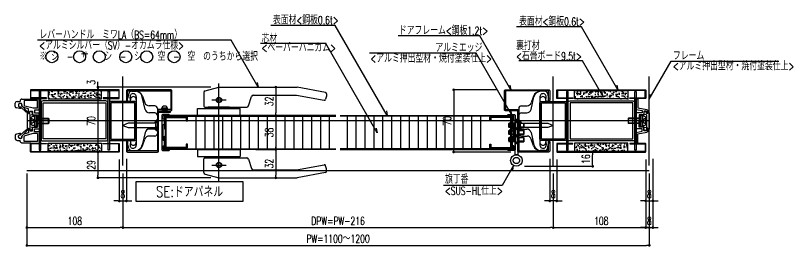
# Model space of a CAD drawing. Extents: x 21 to 47673, y 9 to 26406.
# Drawn here: x 4052 to 4910, y 18615 to 18876 of the extents above; entities that cross this region are included whole.
import ezdxf
from ezdxf.enums import TextEntityAlignment as Align

# ---------------------------------------------------------------- set-up
doc = ezdxf.new("R2010")
doc.units = 0
doc.header["$LTSCALE"] = 10
doc.header["$PDMODE"] = 35
doc.header["$PDSIZE"] = 5
doc.linetypes.add('HIDDEN', pattern=[9.525, 6.35, -3.175])
for name, color, linetype in [('_基準', 1, 'Continuous'), ('_文字', 3, 'Continuous'), ('_製品', 4, 'Continuous'), ('_製品寸法', 9, 'Continuous')]:
    doc.layers.add(name, color=color, linetype=linetype)
doc.styles.add('OKAMURA', font='simplex8.shx', dxfattribs={"width": 0.7, "bigfont": 'BIGFONT.shx'})
doc.dimstyles.new('OKAMURA-003', dxfattribs={"dimscale": 3, "dimtxt": 3, "dimasz": 1, "dimexe": 0, "dimexo": 3, "dimgap": 1, "dimtad": 1, "dimdec": 3, "dimdsep": 46, "dimtxsty": 'OKAMURA', "dimblk1": 'DOT', "dimblk2": 'DOT', "dimsah": 1, "dimcen": 0, "dimclrd": 9, "dimclre": 9, "dimclrt": 3, "dimadec": 0, "dimazin": 0, "dimtfac": 1, "dimtdec": 3, "dimtix": 1, "dimtmove": 2, "dimatfit": 3, "dimldrblk": 'NONE', "dimfxl": 0, "dimtolj": 1, "dimarcsym": 0})

# ---------------------------------------------------------------- blocks, each defined once
blk = doc.blocks.new('P15BASE_TAYNAM_TV')
at = {"layer": '_基準'}
for p, q in [((64, -55), (64, 55)), ((56, 36.6), (72, 36.6)), ((56, -36.6), (72, -36.6))]:
    blk.add_line(p, q, dxfattribs=at)
at = {"layer": '_製品'}
for p, q in [((47, 44.96), (47, 29.6)), ((48.49, 46.89), (64, 51)), ((64, 51), (152, 51)), ((183.77, 45.13), (152, 51)), ((185, 43.66), (185, 41)), ((97.43, 30.01), (100.57, 40.59)), ((102.48, 42), (151.18, 42)), ((151.18, 42), (182.3, 36.25)), ((185, 41), (184.02, 37.34)), ((40, 19), (40, 27)), ((40, 27), (88, 27)), ((48, 28.6), (95.52, 28.6)), ((52, 27.5), (52, 28.5)), ((76, 28.5), (52, 28.5)), ((76, 27.5), (52, 27.5)), ((52.5, 27.3), (52.5, 27.5)), ((52.5, 27), (52.5, 27.3)), ((75.5, 27.3), (52.5, 27.3)), ((55, 28.6), (55, 28.5)), ((73, 28.6), (73, 28.5)), ((75.5, 27.3), (75.5, 27.5)), ((75.5, 27), (75.5, 27.3)), ((76, 27.5), (76, 28.5)), ((88, 19), (88, 27)), ((40, 19), (88, 19)), ((40, -19), (40, -27)), ((40, -19), (88, -19)), ((88, -19), (88, -27)), ((40, -27), (88, -27)), ((47, -44.96), (47, -29.6)), ((48, -28.6), (95.52, -28.6)), ((52, -27.5), (52, -28.5)), ((76, -27.5), (52, -27.5)), ((76, -28.5), (52, -28.5)), ((52.5, -27), (52.5, -27.3)), ((75.5, -27.3), (52.5, -27.3)), ((52.5, -27.3), (52.5, -27.5)), ((55, -28.6), (55, -28.5)), ((73, -28.6), (73, -28.5)), ((75.5, -27), (75.5, -27.3)), ((75.5, -27.3), (75.5, -27.5)), ((76, -27.5), (76, -28.5)), ((97.43, -30.01), (100.57, -40.59)), ((102.48, -42), (151.18, -42)), ((151.18, -42), (182.3, -36.25)), ((185, -41), (184.02, -37.34)), ((185, -43.66), (185, -41)), ((48.49, -46.89), (64, -51)), ((64, -51), (152, -51)), ((183.77, -45.13), (152, -51))]:
    blk.add_line(p, q, dxfattribs=at)
for centre, radius in [((64, 36.6), 3), ((64, 36.6), 2.55), ((64, -36.6), 3), ((64, -36.6), 2.55)]:
    blk.add_circle(centre, radius, dxfattribs=at)
for centre, radius, start, end in [((49, 44.96), 2, 104.82648, 180), ((183.5, 43.66), 1.5, 0, 79.53519), ((102.48, 40), 2, 90, 162.89727), ((182.57, 37.73), 1.5, 259.53519, 345), ((48, 29.6), 1, 180, 270), ((95.52, 30.6), 2, 270, 342.89727), ((48, -29.6), 1, 90, 180), ((95.52, -30.6), 2, 17.10273, 90), ((102.48, -40), 2, 197.10273, 270), ((182.57, -37.73), 1.5, 15, 100.46481), ((49, -44.96), 2, 180, 255.17352), ((183.5, -43.66), 1.5, 280.46481, 0)]:
    blk.add_arc(centre, radius, start, end, dxfattribs=at)
blk = doc.blocks.new('_DOT')
at = {"color": 0, "linetype": 'ByBlock'}
blk.add_line((-0.5, 0), (-1, 0), dxfattribs=at)
at = {"color": 0, "linetype": 'ByBlock', "const_width": 0.5}
blk.add_lwpolyline([(-0.25, 0, 1), (0.25, 0, 1)], format="xyb", close=True, dxfattribs=at)
blk = doc.blocks.new('*D682')
at = {"layer": '_製品寸法', "color": 9, "lineweight": -2, "transparency": 16777216}
for p, q in [((-700, -59), (-700, -140)), ((0, -59), (0, -140)), ((-697, -140), (-3, -140))]:
    blk.add_line(p, q, dxfattribs=at)
at = {"layer": 'Defpoints', "color": 0, "transparency": 16777216}
for p in [(-700, -50), (0, -50), (0, -140)]:
    blk.add_point(p, dxfattribs=at)
at = {"layer": '_製品寸法', "color": 9, "lineweight": -2, "transparency": 16777216, "xscale": 3, "yscale": 3, "zscale": 3, "rotation": 180}
blk.add_blockref('_DOT', (-700, -140), dxfattribs=at)
at = {"layer": '_製品寸法', "color": 9, "lineweight": -2, "transparency": 16777216, "xscale": 3, "yscale": 3, "zscale": 3}
blk.add_blockref('_DOT', (0, -140), dxfattribs=at)
at = {"layer": '_製品寸法', "color": 3, "transparency": 16777216, "insert": (-350, -132.5), "char_height": 9, "attachment_point": 5, "style": 'OKAMURA'}
blk.add_mtext('\\A1;PW=1100～1200', dxfattribs=at)
blk = doc.blocks.new('_None')
blk = doc.blocks.new('*D683')
at = {"layer": '_製品寸法', "color": 9, "lineweight": -2, "transparency": 16777216}
for p, q in [((-700, -59), (-700, -120)), ((-592, -59), (-592, -120)), ((-697, -120), (-595, -120))]:
    blk.add_line(p, q, dxfattribs=at)
at = {"layer": 'Defpoints', "color": 0, "transparency": 16777216}
for p in [(-700, -50), (-592, -50), (-592, -120)]:
    blk.add_point(p, dxfattribs=at)
at = {"layer": '_製品寸法', "color": 9, "lineweight": -2, "transparency": 16777216, "xscale": 3, "yscale": 3, "zscale": 3, "rotation": 180}
blk.add_blockref('_DOT', (-700, -120), dxfattribs=at)
at = {"layer": '_製品寸法', "color": 9, "lineweight": -2, "transparency": 16777216, "xscale": 3, "yscale": 3, "zscale": 3}
blk.add_blockref('_DOT', (-592, -120), dxfattribs=at)
at = {"layer": '_製品寸法', "color": 3, "transparency": 16777216, "insert": (-646, -112.5), "char_height": 9, "attachment_point": 5, "style": 'OKAMURA'}
blk.add_mtext('\\A1;108', dxfattribs=at)
blk = doc.blocks.new('*D684')
at = {"layer": '_製品寸法', "color": 9, "lineweight": -2, "transparency": 16777216}
for p, q in [((-592, -59), (-592, -120)), ((-108, -59), (-108, -120)), ((-589, -120), (-111, -120))]:
    blk.add_line(p, q, dxfattribs=at)
at = {"layer": 'Defpoints', "color": 0, "transparency": 16777216}
for p in [(-592, -50), (-108, -50), (-108, -120)]:
    blk.add_point(p, dxfattribs=at)
at = {"layer": '_製品寸法', "color": 9, "lineweight": -2, "transparency": 16777216, "xscale": 3, "yscale": 3, "zscale": 3, "rotation": 180}
blk.add_blockref('_DOT', (-592, -120), dxfattribs=at)
at = {"layer": '_製品寸法', "color": 9, "lineweight": -2, "transparency": 16777216, "xscale": 3, "yscale": 3, "zscale": 3}
blk.add_blockref('_DOT', (-108, -120), dxfattribs=at)
at = {"layer": '_製品寸法', "color": 3, "transparency": 16777216, "insert": (-350, -112.5), "char_height": 9, "attachment_point": 5, "style": 'OKAMURA'}
blk.add_mtext('\\A1;DPW=PW-216', dxfattribs=at)
blk = doc.blocks.new('*D685')
at = {"layer": '_製品寸法', "color": 9, "lineweight": -2, "transparency": 16777216}
for p, q in [((-108, -59), (-108, -120)), ((0, -59), (0, -120)), ((-105, -120), (-3, -120))]:
    blk.add_line(p, q, dxfattribs=at)
at = {"layer": 'Defpoints', "color": 0, "transparency": 16777216}
for p in [(-108, -50), (0, -50), (0, -120)]:
    blk.add_point(p, dxfattribs=at)
at = {"layer": '_製品寸法', "color": 9, "lineweight": -2, "transparency": 16777216, "xscale": 3, "yscale": 3, "zscale": 3, "rotation": 180}
blk.add_blockref('_DOT', (-108, -120), dxfattribs=at)
at = {"layer": '_製品寸法', "color": 9, "lineweight": -2, "transparency": 16777216, "xscale": 3, "yscale": 3, "zscale": 3}
blk.add_blockref('_DOT', (0, -120), dxfattribs=at)
at = {"layer": '_製品寸法', "color": 3, "transparency": 16777216, "insert": (-54, -112.5), "char_height": 9, "attachment_point": 5, "style": 'OKAMURA'}
blk.add_mtext('\\A1;108', dxfattribs=at)
blk = doc.blocks.new('*D686')
at = {"layer": '_製品寸法', "color": 9, "lineweight": -2, "transparency": 16777216}
for p, q in [((-588, -42.8), (-588, -90)), ((-596, -43.4), (-596, -90)), ((-599, -90), (-602, -90)), ((-596, -90), (-588, -90)), ((-585, -90), (-582, -90))]:
    blk.add_line(p, q, dxfattribs=at)
at = {"layer": 'Defpoints', "color": 0, "transparency": 16777216}
for p in [(-588, -33.8), (-596, -34.4), (-588, -90)]:
    blk.add_point(p, dxfattribs=at)
at = {"layer": '_製品寸法', "color": 9, "lineweight": -2, "transparency": 16777216, "xscale": 3, "yscale": 3, "zscale": 3}
blk.add_blockref('_DOT', (-596, -90), dxfattribs=at)
at = {"layer": '_製品寸法', "color": 9, "lineweight": -2, "transparency": 16777216, "xscale": 3, "yscale": 3, "zscale": 3, "rotation": 180}
blk.add_blockref('_DOT', (-588, -90), dxfattribs=at)
at = {"layer": '_製品寸法', "color": 3, "transparency": 16777216, "insert": (-592, -82.5), "char_height": 9, "attachment_point": 5, "style": 'OKAMURA'}
blk.add_mtext('\\A1;8', dxfattribs=at)
blk = doc.blocks.new('*D687')
at = {"layer": '_製品寸法', "color": 9, "lineweight": -2, "transparency": 16777216}
for p, q in [((-112, -42.8), (-112, -90)), ((-104, -43.4), (-104, -90)), ((-115, -90), (-118, -90)), ((-104, -90), (-112, -90)), ((-101, -90), (-98, -90))]:
    blk.add_line(p, q, dxfattribs=at)
at = {"layer": 'Defpoints', "color": 0, "transparency": 16777216}
for p in [(-112, -33.8), (-104, -34.4), (-112, -90)]:
    blk.add_point(p, dxfattribs=at)
at = {"layer": '_製品寸法', "color": 9, "lineweight": -2, "transparency": 16777216, "xscale": 3, "yscale": 3, "zscale": 3}
blk.add_blockref('_DOT', (-112, -90), dxfattribs=at)
at = {"layer": '_製品寸法', "color": 9, "lineweight": -2, "transparency": 16777216, "xscale": 3, "yscale": 3, "zscale": 3, "rotation": 180}
blk.add_blockref('_DOT', (-104, -90), dxfattribs=at)
at = {"layer": '_製品寸法', "color": 3, "transparency": 16777216, "insert": (-108, -82.5), "char_height": 9, "attachment_point": 5, "style": 'OKAMURA'}
blk.add_mtext('\\A1;8', dxfattribs=at)
blk = doc.blocks.new('*D688')
at = {"layer": '_製品寸法', "color": 9, "lineweight": -2, "transparency": 16777216}
for p, q in [((-94.4, -35), (-63.73, -35)), ((-63.73, -48), (-63.73, -38)), ((-140.5, -51), (-63.73, -51))]:
    blk.add_line(p, q, dxfattribs=at)
at = {"layer": 'Defpoints', "color": 0, "transparency": 16777216}
for p in [(-103.4, -35), (-63.73, -35), (-149.5, -51)]:
    blk.add_point(p, dxfattribs=at)
at = {"layer": '_製品寸法', "color": 9, "lineweight": -2, "transparency": 16777216, "xscale": 3, "yscale": 3, "zscale": 3}
for p, rotation in [((-63.73, -35), 90), ((-63.73, -51), 270)]:
    blk.add_blockref('_DOT', p, dxfattribs=dict(at, rotation=rotation))
at = {"layer": '_製品寸法', "color": 3, "transparency": 16777216, "insert": (-71.23, -43), "char_height": 9, "attachment_point": 5, "rotation": 90, "style": 'OKAMURA'}
blk.add_mtext('\\A1;16', dxfattribs=at)
blk = doc.blocks.new('*D689')
at = {"layer": '_製品寸法', "color": 9, "lineweight": -2, "transparency": 16777216}
for p, q in [((-170.8, 35), (-220, 35)), ((-220, 32), (-220, -32)), ((-155.8, -35), (-220, -35))]:
    blk.add_line(p, q, dxfattribs=at)
at = {"layer": 'Defpoints', "color": 0, "transparency": 16777216}
for p in [(-161.8, 35), (-220, -35), (-146.8, -35)]:
    blk.add_point(p, dxfattribs=at)
at = {"layer": '_製品寸法', "color": 9, "lineweight": -2, "transparency": 16777216, "xscale": 3, "yscale": 3, "zscale": 3}
for p, rotation in [((-220, 35), 90), ((-220, -35), 270)]:
    blk.add_blockref('_DOT', p, dxfattribs=dict(at, rotation=rotation))
at = {"layer": '_製品寸法', "color": 3, "transparency": 16777216, "insert": (-227.5, 0), "char_height": 9, "attachment_point": 5, "rotation": 90, "style": 'OKAMURA'}
blk.add_mtext('\\A1;70', dxfattribs=at)
blk = doc.blocks.new('*D690')
at = {"layer": '_製品寸法', "color": 9, "lineweight": -2, "transparency": 16777216}
for p, q in [((-475, 38), (-420, 38)), ((-420, 35), (-420, 9)), ((-442.5, 6), (-420, 6))]:
    blk.add_line(p, q, dxfattribs=at)
at = {"layer": 'Defpoints', "color": 0, "transparency": 16777216}
for p in [(-484, 38), (-451.5, 6), (-420, 6)]:
    blk.add_point(p, dxfattribs=at)
at = {"layer": '_製品寸法', "color": 9, "lineweight": -2, "transparency": 16777216, "xscale": 3, "yscale": 3, "zscale": 3}
for p, rotation in [((-420, 38), 90), ((-420, 6), 270)]:
    blk.add_blockref('_DOT', p, dxfattribs=dict(at, rotation=rotation))
at = {"layer": '_製品寸法', "color": 3, "transparency": 16777216, "insert": (-427.5, 22), "char_height": 9, "attachment_point": 5, "rotation": 90, "style": 'OKAMURA'}
blk.add_mtext('\\A1;32', dxfattribs=at)
blk = doc.blocks.new('*D691')
at = {"layer": '_製品寸法', "color": 9, "lineweight": -2, "transparency": 16777216}
for p, q in [((-442.5, 6), (-420, 6)), ((-420, 3), (-420, -29)), ((-442.5, -32), (-420, -32))]:
    blk.add_line(p, q, dxfattribs=at)
at = {"layer": 'Defpoints', "color": 0, "transparency": 16777216}
for p in [(-451.5, 6), (-451.5, -32), (-420, -32)]:
    blk.add_point(p, dxfattribs=at)
at = {"layer": '_製品寸法', "color": 9, "lineweight": -2, "transparency": 16777216, "xscale": 3, "yscale": 3, "zscale": 3}
for p, rotation in [((-420, 6), 90), ((-420, -32), 270)]:
    blk.add_blockref('_DOT', p, dxfattribs=dict(at, rotation=rotation))
at = {"layer": '_製品寸法', "color": 3, "transparency": 16777216, "insert": (-427.5, -13), "char_height": 9, "attachment_point": 5, "rotation": 90, "style": 'OKAMURA'}
blk.add_mtext('\\A1;38', dxfattribs=at)
blk = doc.blocks.new('*D692')
at = {"layer": '_製品寸法', "color": 9, "lineweight": -2, "transparency": 16777216}
for p, q in [((-442.5, -32), (-420, -32)), ((-420, -35), (-420, -61)), ((-475, -64), (-420, -64))]:
    blk.add_line(p, q, dxfattribs=at)
at = {"layer": 'Defpoints', "color": 0, "transparency": 16777216}
for p in [(-451.5, -32), (-484, -64), (-420, -64)]:
    blk.add_point(p, dxfattribs=at)
at = {"layer": '_製品寸法', "color": 9, "lineweight": -2, "transparency": 16777216, "xscale": 3, "yscale": 3, "zscale": 3}
for p, rotation in [((-420, -32), 90), ((-420, -64), 270)]:
    blk.add_blockref('_DOT', p, dxfattribs=dict(at, rotation=rotation))
at = {"layer": '_製品寸法', "color": 3, "transparency": 16777216, "insert": (-427.5, -48), "char_height": 9, "attachment_point": 5, "rotation": 90, "style": 'OKAMURA'}
blk.add_mtext('\\A1;32', dxfattribs=at)
blk = doc.blocks.new('*D693')
at = {"layer": '_製品寸法', "color": 9, "lineweight": -2, "transparency": 16777216}
for p, q in [((-620, 41), (-620, 44)), ((-493, 38), (-620, 38)), ((-620, 38), (-620, 35)), ((-605.6, 35), (-620, 35)), ((-620, 32), (-620, 29))]:
    blk.add_line(p, q, dxfattribs=at)
at = {"layer": 'Defpoints', "color": 0, "transparency": 16777216}
for p in [(-620, 35), (-596.6, 35), (-484, 38)]:
    blk.add_point(p, dxfattribs=at)
at = {"layer": '_製品寸法', "color": 9, "lineweight": -2, "transparency": 16777216, "xscale": 3, "yscale": 3, "zscale": 3}
for p, rotation in [((-620, 38), 270), ((-620, 35), 90)]:
    blk.add_blockref('_DOT', p, dxfattribs=dict(at, rotation=rotation))
at = {"layer": '_製品寸法', "color": 3, "transparency": 16777216, "insert": (-627.5, 43.32), "char_height": 9, "attachment_point": 5, "rotation": 90, "style": 'OKAMURA'}
blk.add_mtext('\\A1;3', dxfattribs=at)
blk = doc.blocks.new('*D694')
at = {"layer": '_製品寸法', "color": 9, "lineweight": -2, "transparency": 16777216}
for p, q in [((-605.6, 35), (-620, 35)), ((-620, 32), (-620, -32)), ((-605.6, -35), (-620, -35))]:
    blk.add_line(p, q, dxfattribs=at)
at = {"layer": 'Defpoints', "color": 0, "transparency": 16777216}
for p in [(-596.6, 35), (-620, -35), (-596.6, -35)]:
    blk.add_point(p, dxfattribs=at)
at = {"layer": '_製品寸法', "color": 9, "lineweight": -2, "transparency": 16777216, "xscale": 3, "yscale": 3, "zscale": 3}
for p, rotation in [((-620, 35), 90), ((-620, -35), 270)]:
    blk.add_blockref('_DOT', p, dxfattribs=dict(at, rotation=rotation))
at = {"layer": '_製品寸法', "color": 3, "transparency": 16777216, "insert": (-627.5, 0), "char_height": 9, "attachment_point": 5, "rotation": 90, "style": 'OKAMURA'}
blk.add_mtext('\\A1;70', dxfattribs=at)
blk = doc.blocks.new('*D695')
at = {"layer": '_製品寸法', "color": 9, "lineweight": -2, "transparency": 16777216}
for p, q in [((-605.6, -35), (-620, -35)), ((-620, -38), (-620, -61)), ((-493, -64), (-620, -64))]:
    blk.add_line(p, q, dxfattribs=at)
at = {"layer": 'Defpoints', "color": 0, "transparency": 16777216}
for p in [(-596.6, -35), (-620, -64), (-484, -64)]:
    blk.add_point(p, dxfattribs=at)
at = {"layer": '_製品寸法', "color": 9, "lineweight": -2, "transparency": 16777216, "xscale": 3, "yscale": 3, "zscale": 3}
for p, rotation in [((-620, -35), 90), ((-620, -64), 270)]:
    blk.add_blockref('_DOT', p, dxfattribs=dict(at, rotation=rotation))
at = {"layer": '_製品寸法', "color": 3, "transparency": 16777216, "insert": (-627.5, -49.5), "char_height": 9, "attachment_point": 5, "rotation": 90, "style": 'OKAMURA'}
blk.add_mtext('\\A1;29', dxfattribs=at)
blk = doc.blocks.new('AUDIT_I_130227104929-0')
for p, q in [((0, 4), (0, -4)), ((0, 4), (0.3, 4)), ((0.3, 4), (0.3, -4)), ((0.3, 4), (2.3, 2)), ((2.72, 2), (2.72, -1.88)), ((8, 1.62), (2.72, 1.62)), ((2.79, 2), (7.78, 2)), ((8, 1.62), (7.78, 2)), ((7.78, 2), (7.78, -1.88)), ((8, -1.5), (8, 1.62)), ((0, -4), (0.3, -4)), ((0.3, -4), (2.3, -1.88)), ((8, -1.5), (2.72, -1.5)), ((2.79, -1.88), (7.78, -1.88)), ((8, -1.5), (7.78, -1.88))]:
    blk.add_line(p, q)
for centre, radius, start, end in [((2.51, 2.21), 0.3, 225, 315), ((2.76, 2.09), 0.101, 249.8874, 290.1126), ((2.51, -2.09), 0.3, 45, 135), ((2.76, -1.97), 0.101, 69.8874, 110.1126)]:
    blk.add_arc(centre, radius, start, end)
blk = doc.blocks.new('A$C32CB7D14')
at = {"layer": '_製品'}
for p, q in [((0, 19.5), (1, 20.5)), ((0, 19.5), (0, 1.5)), ((1.5, 20.5), (1, 20.5)), ((1.5, 18.75), (1.5, 20.5)), ((1.5, 18.75), (3, 18.75)), ((3, 18.75), (3, 21)), ((5.5, 21), (3, 21)), ((3, 17.5), (6, 17.8)), ((3, 17.5), (3, 3.5)), ((6, 17.8), (5.5, 21)), ((0, 1.5), (1, 0.5)), ((1.5, 0.5), (1, 0.5)), ((1.5, 2.25), (1.5, 0.5)), ((1.5, 2.25), (3, 2.25)), ((6, 3.2), (3, 3.5)), ((3, 2.25), (3, 0)), ((5.5, 0), (6, 3.2)), ((5.5, 0), (3, 0))]:
    blk.add_line(p, q, dxfattribs=at)
blk = doc.blocks.new('A$C72ED3FC6')
at = {"layer": '_製品'}
for p, q in [((0.5, 9.25), (0, 8.75)), ((12.8, 8.75), (0, 8.75)), ((0, 8.75), (0, 3.75)), ((12.8, 9.25), (0.5, 9.25)), ((0.5, 3.25), (0.5, 9.25)), ((12.8, 12.5), (14.4, 12.5)), ((12.8, 12.5), (12.8, 0)), ((14.4, 12.5), (14.4, 0)), ((16, 12.5), (14.4, 12.5)), ((16, 12.5), (16, 0)), ((12.8, 3.75), (0, 3.75)), ((0, 3.75), (0.5, 3.25)), ((12.8, 3.25), (0.5, 3.25)), ((14.4, 0), (12.8, 0)), ((14.4, 7.17), (16, 6.25)), ((14.4, 6.25), (16, 5.33)), ((14.4, 0), (16, 0))]:
    blk.add_line(p, q, dxfattribs=at)
at = {"layer": '_製品', "linetype": 'HIDDEN', "ltscale": 0.5}
blk.add_line((20, 3.75), (20, 8.75), dxfattribs=at)
for centre, radius, start, end in [((17.54, 9.05), 2.48, 353.07269, 128.21191), ((19.36, 6.46), 2.37, 74.41132, 185.19995), ((17.54, 3.45), 2.48, 231.78809, 6.92735), ((19.36, 6.04), 2.37, 174.80017, 285.58872)]:
    blk.add_arc(centre, radius, start, end, dxfattribs=at)
blk = doc.blocks.new('A$C47657887')
at = {"layer": '_製品'}
for p, q in [((2.51, 6.02), (8.92, 0.18)), ((9.77, 1.02), (3.93, 7.44))]:
    blk.add_line(p, q, dxfattribs=at)
for centre, radius, start, end in [((1.99, 7.95), 2, 345.13234, 284.86819), ((9.35, 0.6), 0.6, 225, 45)]:
    blk.add_arc(centre, radius, start, end, dxfattribs=at)
blk = doc.blocks.new('P15CEUS枠')
at = {"layer": '_製品'}
for p, q in [((-13.5, 16.26), (-13.5, 20)), ((-11.5, 22), (-8, 22)), ((-10, 18.11), (-10, 17.14)), ((-7.76, 19.77), (-8.76, 19.59)), ((-8, 22.96), (-8, 22)), ((-7.55, 23.8), (-6.75, 24.33)), ((-6.2, 24.5), (3.5, 24.5)), ((-6, 18.29), (-6, 17.14)), ((11.5, 23), (-3.5, 23)), ((-3.5, 23), (-3.5, 17.47)), ((-3.5, 17.47), (-2.68, 16.65)), ((3.91, 24.91), (3.5, 24.5)), ((4.12, 25), (13, 25)), ((11.5, 14.27), (11.5, 23)), ((13.5, 12.77), (13.5, 24.5)), ((-8.61, 14.14), (-12.26, 14.78)), ((-7.75, 14.14), (-8.61, 14.14)), ((-7.75, 15.64), (-8.5, 15.64)), ((-6, 17.14), (-4.29, 15.43)), ((1.5, 13.5), (-2.92, 14.64)), ((6.5, 14.27), (-2.68, 16.65)), ((1.5, 8.8), (1.5, 13.5)), ((3, 8.8), (3, 10.7)), ((3.3, 11), (5.7, 11)), ((6, 10.7), (6, 7)), ((11.5, 14.27), (6.5, 14.27)), ((8, 12.27), (8, 9)), ((13, 12.27), (8, 12.27)), ((8, 9), (13, 9)), ((1.8, 8.5), (2.7, 8.5)), ((6, 7), (11.5, 7)), ((11.5, 7), (11.5, 0.3)), ((11.5, 0.3), (11.8, 0)), ((11.5, -0.3), (11.8, 0)), ((13.5, 0.3), (13.2, 0)), ((13.2, 0), (13.5, -0.3)), ((13.5, 0.3), (13.5, 8.5)), ((1.8, -8.5), (2.7, -8.5)), ((6, -7), (11.5, -7)), ((6, -10.7), (6, -7)), ((11.5, -7), (11.5, -0.3)), ((13.5, -0.3), (13.5, -8.5)), ((-13.5, -16.26), (-13.5, -20)), ((-8.61, -14.14), (-12.26, -14.78)), ((-10, -18.11), (-10, -17.14)), ((-7.75, -14.14), (-8.61, -14.14)), ((-7.75, -15.64), (-8.5, -15.64)), ((-6, -17.14), (-4.29, -15.43)), ((-6, -18.29), (-6, -17.14)), ((-3.5, -17.47), (-2.68, -16.65)), ((1.5, -13.5), (-2.92, -14.64)), ((6.5, -14.27), (-2.68, -16.65)), ((1.5, -8.8), (1.5, -13.5)), ((3, -8.8), (3, -10.7)), ((3.3, -11), (5.7, -11)), ((11.5, -14.27), (6.5, -14.27)), ((8, -9), (13, -9)), ((8, -12.27), (8, -9)), ((13, -12.27), (8, -12.27)), ((11.5, -14.27), (11.5, -23)), ((13.5, -12.77), (13.5, -24.5)), ((13.5, -12.77), (13.5, -24.5)), ((-11.5, -22), (-8, -22)), ((-7.76, -19.77), (-8.76, -19.59)), ((-8, -22.96), (-8, -22)), ((-7.55, -23.8), (-6.75, -24.33)), ((-6.2, -24.5), (3.5, -24.5)), ((-3.5, -23), (-3.5, -17.47)), ((11.5, -23), (-3.5, -23)), ((3.91, -24.91), (3.5, -24.5)), ((4.12, -25), (13, -25))]:
    blk.add_line(p, q, dxfattribs=at)
for centre, radius, start, end in [((-11.5, 20), 2, 90, 180), ((-8.5, 18.11), 1.5, 100.00002, 180), ((-7, 22.96), 1, 123.69007, 180), ((-7.5, 18.29), 1.5, 0.00001, 100.00002), ((-6.2, 23.5), 1, 90, 123.69007), ((4.12, 24.7), 0.3, 90, 135), ((13, 24.5), 0.5, 0, 90), ((-12, 16.26), 1.5, 180, 260), ((-8.5, 17.14), 1.5, 180, 270), ((-7.75, 14.89), 0.75, 270, 90), ((-2.17, 17.55), 3, 225, 255.5), ((1.8, 8.8), 0.3, 180, 270), ((2.7, 8.8), 0.3, 270, 0), ((3.3, 10.7), 0.3, 90, 180), ((5.7, 10.7), 0.3, 0, 90), ((13, 12.77), 0.5, 270, 0), ((13, 8.5), 0.5, 0, 90), ((1.8, -8.8), 0.3, 90, 180), ((2.7, -8.8), 0.3, 0, 90), ((13, -8.5), 0.5, 270, 0), ((-12, -16.26), 1.5, 100, 180), ((-8.5, -17.14), 1.5, 90, 180), ((-7.75, -14.89), 0.75, 270, 90), ((-2.17, -17.55), 3, 104.5, 135), ((3.3, -10.7), 0.3, 180, 270), ((5.7, -10.7), 0.3, 270, 360), ((13, -12.77), 0.5, 0, 90), ((-11.5, -20), 2, 180, 270), ((-8.5, -18.11), 1.5, 180, 259.99998), ((-7, -22.96), 1, 180, 236.30993), ((-7.5, -18.29), 1.5, 259.99998, 359.99999), ((-6.2, -23.5), 1, 236.30993, 270), ((4.12, -24.7), 0.3, 225, 270), ((13, -24.5), 0.5, 270, 0)]:
    blk.add_arc(centre, radius, start, end, dxfattribs=at)
for name, p in [('A$C47657887', (-9.98, 9.71)), ('A$C32CB7D14', (0, -10.5))]:
    blk.add_blockref(name, p, dxfattribs=at)
at = {"layer": '_製品', "xscale": -1}
blk.add_blockref('A$C72ED3FC6', (24.3, -6.25), dxfattribs=at)
at = {"layer": '_製品', "xscale": -1, "rotation": 180}
blk.add_blockref('A$C47657887', (-9.98, -9.71), dxfattribs=at)
blk = doc.blocks.new('A$C46606B5D')
at = {"layer": '_製品'}
for p, q in [((0, 17.8), (0.5, 21)), ((3, 17.5), (0, 17.8)), ((0.5, 21), (3, 21)), ((3, 18.75), (3, 21)), ((4.5, 18.75), (3, 18.75)), ((3, 17.5), (3, 3.5)), ((4.5, 18.75), (4.5, 20.5)), ((4.5, 20.5), (5, 20.5)), ((6, 19.5), (5, 20.5)), ((6, 19.5), (6, 1.5)), ((0, 3.2), (3, 3.5)), ((0.5, 0), (0, 3.2)), ((0.5, 0), (3, 0)), ((3, 2.25), (3, 0)), ((4.5, 2.25), (3, 2.25)), ((4.5, 2.25), (4.5, 0.5)), ((4.5, 0.5), (5, 0.5)), ((6, 1.5), (5, 0.5))]:
    blk.add_line(p, q, dxfattribs=at)
blk = doc.blocks.new('A$C79397D4C')
at = {"layer": '_製品'}
for p, q in [((23, 99), (23, 79.2)), ((24, 100), (26, 100)), ((27, 76.6), (27, 99)), ((0, 67.6), (0, 72.6)), ((23, 79.2), (2.5, 75.5)), ((3, 67.6), (3, 71.4)), ((3.6, 72), (8.4, 72)), ((9, 71.4), (9, 64)), ((26.2, 75.7), (13, 73.3)), ((13, 73.3), (13, 68)), ((0.6, 67), (2.4, 67)), ((9, 64), (20, 64)), ((13, 68), (26, 68)), ((20, 64), (20, 50.6)), ((27, 50.6), (27, 67)), ((9, 36), (20, 36)), ((9, 28.6), (9, 36)), ((20, 50.6), (20.6, 50)), ((20, 50.6), (20.6, 50)), ((20, 49.4), (20.6, 50)), ((20, 49.4), (20.6, 50)), ((20, 36), (20, 49.4)), ((27, 50.6), (26.4, 50)), ((27, 50.6), (26.4, 50)), ((27, 49.4), (26.4, 50)), ((27, 49.4), (26.4, 50)), ((27, 49.4), (27, 33)), ((0, 32.4), (0, 27.4)), ((0.6, 33), (2.4, 33)), ((23, 20.8), (2.5, 24.5)), ((3, 32.4), (3, 28.6)), ((3.6, 28), (8.4, 28)), ((13, 26.7), (13, 32)), ((13, 32), (26, 32)), ((26.2, 24.3), (13, 26.7)), ((23, 1), (23, 20.8)), ((27, 23.4), (27, 1)), ((24, 0), (26, 0))]:
    blk.add_line(p, q, dxfattribs=at)
for centre, radius, start, end in [((24, 99), 1, 90, 180), ((26, 99), 1, 0, 90), ((3, 72.6), 3, 100, 180), ((3.6, 71.4), 0.6, 90, 180), ((8.4, 71.4), 0.6, 0, 90), ((26, 76.6), 1, 280, 0), ((0.6, 67.6), 0.6, 180, 270), ((2.4, 67.6), 0.6, 270, 360), ((26, 67), 1, 0, 90), ((0.6, 32.4), 0.6, 90, 180), ((3, 27.4), 3, 180, 260), ((2.4, 32.4), 0.6, 0, 90), ((3.6, 28.6), 0.6, 180, 270), ((8.4, 28.6), 0.6, 270, 0), ((26, 33), 1, 270, 0), ((26, 23.4), 1, 0, 80), ((24, 1), 1, 180, 270), ((26, 1), 1, 270, 0)]:
    blk.add_arc(centre, radius, start, end, dxfattribs=at)
blk = doc.blocks.new('P15CEUG枠')
at = {"layer": '_製品', "xscale": -0.5, "yscale": 0.5, "zscale": 0.5}
blk.add_blockref('A$C79397D4C', (-1.5, -25), dxfattribs=at)
at = {"layer": '_製品'}
for name, p in [('A$C46606B5D', (-6, -10.5)), ('A$C72ED3FC6', (-23.8, -6.25))]:
    blk.add_blockref(name, p, dxfattribs=at)
blk = doc.blocks.new('P15SE_TV1')
at = {"layer": '_製品'}
h = blk.add_hatch(dxfattribs=at)
h.set_pattern_fill('AR-SAND', color=256, scale=0.1, style=0)
h.set_pattern_definition([(37.5, (-4872.2946, -2583.4344), (-0.160003, 4.8941324), [0, -3.8608, 0, -4.318, 0, -4.1275]), (7.5, (-4872.2946, -2583.4344), (4.495233, 7.168251), [0, -2.0828, 0, -3.4798, 0, -1.3335]), (327.5, (-4875.419, -2583.4344), (7.9099237, 0.014372), [0, -1.27, 0, -4.572, 0, -5.969]), (317.5, (-4875.419, -2583.4344), (7.6355645, 2.229293), [0, -0.635, 0, -2.9972, 0, -3.429])])
h.paths.add_polyline_path([(24, 24.9), (84, 24.9), (84, 34.4), (24, 34.4)])
h = blk.add_hatch(dxfattribs=at)
h.set_pattern_fill('AR-SAND', color=256, scale=0.1, style=0)
h.set_pattern_definition([(37.5, (-4388.2946, -2583.4344), (-0.160003, 4.8941324), [0, -3.8608, 0, -4.318, 0, -4.1275]), (7.5, (-4388.2946, -2583.4344), (4.495233, 7.168251), [0, -2.0828, 0, -3.4798, 0, -1.3335]), (327.5, (-4391.419, -2583.4344), (7.9099237, 0.014372), [0, -1.27, 0, -4.572, 0, -5.969]), (317.5, (-4391.419, -2583.4344), (7.6355645, 2.229293), [0, -0.635, 0, -2.9972, 0, -3.429])])
h.paths.add_polyline_path([(676, 24.9), (616, 24.9), (616, 34.4), (676, 34.4)])
h = blk.add_hatch(dxfattribs=at)
h.set_pattern_fill('AR-SAND', color=256, scale=0.1, style=0)
h.set_pattern_definition([(37.5, (-4872.2946, -2676.4513), (-0.160003, 4.8941324), [0, -3.8608, 0, -4.318, 0, -4.1275]), (7.5, (-4872.2946, -2676.451), (4.495233, 7.168251), [0, -2.0828, 0, -3.4798, 0, -1.3335]), (327.5, (-4875.419, -2676.4513), (7.9099237, 0.014372), [0, -1.27, 0, -4.572, 0, -5.969]), (317.5, (-4875.419, -2676.451), (7.6355645, 2.229293), [0, -0.635, 0, -2.9972, 0, -3.429])])
h.paths.add_polyline_path([(24, -24.9), (84, -24.9), (84, -34.4), (24, -34.4)])
h = blk.add_hatch(dxfattribs=at)
h.set_pattern_fill('AR-SAND', color=256, scale=0.1, style=0)
h.set_pattern_definition([(37.5, (-4388.2946, -2676.4513), (-0.160003, 4.8941324), [0, -3.8608, 0, -4.318, 0, -4.1275]), (7.5, (-4388.2946, -2676.451), (4.495233, 7.168251), [0, -2.0828, 0, -3.4798, 0, -1.3335]), (327.5, (-4391.419, -2676.4513), (7.9099237, 0.014372), [0, -1.27, 0, -4.572, 0, -5.969]), (317.5, (-4391.419, -2676.451), (7.6355645, 2.229293), [0, -0.635, 0, -2.9972, 0, -3.429])])
h.paths.add_polyline_path([(676, -24.9), (616, -24.9), (616, -34.4), (676, -34.4)])
for p, q in [((114.63, 31.03), (113.2, 25.3)), ((116.49, 23.13), (116.03, 26.76)), ((117.54, 33.3), (122.66, 33.3)), ((123, 27.2), (123, 23.94)), ((123, 27.2), (123, -27.2)), ((132.99, 13.01), (129.81, 27.07)), ((130.24, 27.86), (132.75, 20.4)), ((567.01, 13.01), (570.19, 27.07)), ((569.76, 27.86), (567.25, 20.4)), ((577, 27.2), (577, 23.94)), ((577, 27.2), (577, -27.2)), ((582.46, 33.3), (577.34, 33.3)), ((583.51, 23.13), (583.97, 26.76)), ((585.37, 31.03), (586.8, 25.3)), ((113.2, 23), (113.2, 25.3)), ((114.2, 22), (115.5, 22)), ((123, 23.94), (123, -27.2)), ((577, 23.94), (577, -27.2)), ((585.8, 22), (584.5, 22)), ((586.8, 23), (586.8, 25.3)), ((143.8, 17), (137.49, 17)), ((143.8, 9.11), (137.87, 9.11)), ((146.8, 14), (146.8, -14)), ((553.2, 14), (553.2, -14)), ((556.2, 17), (562.51, 17)), ((556.2, 9.11), (562.13, 9.11)), ((190.5, -31.4), (190.5, 5.4)), ((200.5, -31.4), (200.5, 5.4)), ((210.5, -31.4), (210.5, 5.4)), ((220.5, -31.4), (220.5, 5.4)), ((230.5, -31.4), (230.5, 5.4)), ((240.5, -31.4), (240.5, 5.4)), ((250.5, -31.4), (250.5, 5.4)), ((260.5, -31.4), (260.5, 5.4)), ((270.5, -31.4), (270.5, 5.4)), ((280.5, -31.4), (280.5, 5.4)), ((290.5, -31.4), (290.5, 5.4)), ((300.5, -31.4), (300.5, 5.4)), ((310.5, -31.4), (310.5, 5.4)), ((320.5, -31.4), (320.5, 5.4)), ((330.5, -31.4), (330.5, 5.4)), ((340.5, -31.4), (340.5, 5.4)), ((360.5, -31.4), (360.5, 5.4)), ((370.5, -31.4), (370.5, 5.4)), ((380.5, -31.4), (380.5, 5.4)), ((390.5, -31.4), (390.5, 5.4)), ((400.5, -31.4), (400.5, 5.4)), ((410.5, -31.4), (410.5, 5.4)), ((420.5, -31.4), (420.5, 5.4)), ((430.5, -31.4), (430.5, 5.4)), ((440.5, -31.4), (440.5, 5.4)), ((450.5, -31.4), (450.5, 5.4)), ((460.5, -31.4), (460.5, 5.4)), ((470.5, -31.4), (470.5, 5.4)), ((480.5, -31.4), (480.5, 5.4)), ((490.5, -31.4), (490.5, 5.4)), ((500.5, -31.4), (500.5, 5.4)), ((510.5, -31.4), (510.5, 5.4)), ((132.99, -13.01), (129.81, -27.07)), ((143.8, -17), (137.49, -17)), ((143.8, -9.11), (137.87, -9.11)), ((556.2, -9.11), (562.13, -9.11)), ((556.2, -17), (562.51, -17)), ((567.01, -13.01), (570.19, -27.07)), ((113.2, -23), (113.2, -25.3)), ((114.63, -31.03), (113.2, -25.3)), ((114.2, -22), (115.5, -22)), ((116.49, -23.13), (116.03, -26.76)), ((130.24, -27.86), (132.75, -20.4)), ((569.76, -27.86), (567.25, -20.4)), ((583.51, -23.13), (583.97, -26.76)), ((585.8, -22), (584.5, -22)), ((585.37, -31.03), (586.8, -25.3)), ((586.8, -23), (586.8, -25.3)), ((117.54, -33.3), (122.66, -33.3)), ((582.46, -33.3), (577.34, -33.3))]:
    blk.add_line(p, q, dxfattribs=at)
for points in [[(103.4, 35), (4.6, 35, 0.414214), (4, 34.4), (4, 25.8, 0.414214), (4.6, 25.2), (22, 25.2), (22, 25.8), (4.6, 25.8), (4.6, 34.4), (103.4, 34.4), (103.4, 25.8), (86, 25.8), (86, 25.2), (103.4, 25.2, 0.414214), (104, 25.8), (104, 34.4, 0.414214)], [(146.8, 11.5), (146.8, 1.6), (144.05, -1.15), (144.9, -2), (147.65, 0.75, 0.198912), (148, 1.6), (148, 11.5), (161.8, 11.5, 0.414214), (163, 12.7), (163, 33.8, 0.414214), (161.8, 35), (113.2, 35, 0.414214), (112, 33.8), (112, 23), (113.2, 23), (113.2, 33.8), (161.8, 33.8), (161.8, 12.7), (148, 12.7, 0.414214)], [(553.2, 11.5), (553.2, 1.6), (555.95, -1.15), (555.1, -2), (552.35, 0.75, -0.198912), (552, 1.6), (552, 11.5), (538.2, 11.5, -0.414214), (537, 12.7), (537, 33.8, -0.414214), (538.2, 35), (586.8, 35, -0.414214), (588, 33.8), (588, 23), (586.8, 23), (586.8, 33.8), (538.2, 33.8), (538.2, 12.7), (552, 12.7, -0.414214)], [(596.6, 35), (695.4, 35, -0.414214), (696, 34.4), (696, 25.8, -0.414214), (695.4, 25.2), (678, 25.2), (678, 25.8), (695.4, 25.8), (695.4, 34.4), (596.6, 34.4), (596.6, 25.8), (614, 25.8), (614, 25.2), (596.6, 25.2, -0.414214), (596, 25.8), (596, 34.4, -0.414214)], [(88.7, 22.5), (18.3, 22.5, 0.414214), (16, 20.2), (16, -20.2, 0.414214), (18.3, -22.5), (88.7, -22.5, 0.414214), (91, -20.2), (91, 20.2, 0.414214)], [(93, 20.4), (93, -20.4, 0.414214), (94.6, -22), (121.4, -22, 0.414214), (123, -20.4), (123, 20.4, 0.414214), (121.4, 22), (94.6, 22, 0.414214)], [(607, 20.4), (607, -20.4, -0.414214), (605.4, -22), (578.6, -22, -0.414214), (577, -20.4), (577, 20.4, -0.414214), (578.6, 22), (605.4, 22, -0.414214)], [(610.9, 22.5), (681.3, 22.5, -0.414214), (683.6, 20.2), (683.6, -20.2, -0.414214), (681.3, -22.5), (610.9, -22.5, -0.414214), (608.6, -20.2), (608.6, 20.2, -0.414214)], [(179.3, 5.1), (156.7, 5.1, 0.414214), (155.5, 3.9), (155.5, -29.9, 0.414214), (156.7, -31.1), (179.3, -31.1, 0.414214), (180.5, -29.9), (180.5, -26.1), (179.3, -26.1), (179.3, -29.9), (156.7, -29.9), (156.7, 3.9), (179.3, 3.9), (179.3, 0.1), (180.5, 0.1), (180.5, 3.9, 0.414214)], [(521.7, 5.1), (544.3, 5.1, -0.414214), (545.5, 3.9), (545.5, -29.9, -0.414214), (544.3, -31.1), (521.7, -31.1, -0.414214), (520.5, -29.9), (520.5, -26.1), (521.7, -26.1), (521.7, -29.9), (544.3, -29.9), (544.3, 3.9), (521.7, 3.9), (521.7, 0.1), (520.5, 0.1), (520.5, 3.9, -0.414214)], [(549, 2), (552, 2), (552, -38.18, 0.116963), (549, -38.18)], [(146.8, -33.8), (113.2, -33.8), (113.2, -23), (112, -23), (112, -33.8, 0.414214), (113.2, -35), (146.8, -35, 0.414214), (148, -33.8), (148, -11.6, 0.198912), (147.65, -10.75), (144.9, -8), (144.05, -8.85), (146.8, -11.6)], [(553.2, -33.8), (586.8, -33.8), (586.8, -23), (588, -23), (588, -33.8, -0.414214), (586.8, -35), (553.2, -35, -0.414214), (552, -33.8), (552, -11.6, -0.198912), (552.35, -10.75), (555.1, -8), (555.95, -8.85), (553.2, -11.6)], [(103.4, -35), (4.6, -35, -0.414214), (4, -34.4), (4, -25.8, -0.414214), (4.6, -25.2), (22, -25.2), (22, -25.8), (4.6, -25.8), (4.6, -34.4), (103.4, -34.4), (103.4, -25.8), (86, -25.8), (86, -25.2), (103.4, -25.2, -0.414214), (104, -25.8), (104, -34.4, -0.414214)], [(596.6, -35), (695.4, -35, 0.414214), (696, -34.4), (696, -25.8, 0.414214), (695.4, -25.2), (678, -25.2), (678, -25.8), (695.4, -25.8), (695.4, -34.4), (596.6, -34.4), (596.6, -25.8), (614, -25.8), (614, -25.2), (596.6, -25.2, 0.414214), (596, -25.8), (596, -34.4, 0.414214)]]:
    blk.add_lwpolyline(points, format="xyb", close=True, dxfattribs=at)
for points in [[(24, 24.9), (84, 24.9), (84, 34.4), (24, 34.4)], [(676, 24.9), (616, 24.9), (616, 34.4), (676, 34.4)], [(14, -33), (15.6, -33), (15.6, 33), (14, 33)], [(93, -33), (91.4, -33), (91.4, 33), (93, 33)], [(607, -33), (608.6, -33), (608.6, 33), (607, 33)], [(685.2, -33), (683.6, -33), (683.6, 33), (685.2, 33)], [(88.95, 20.2), (88.95, -20.2), (18.55, -20.2), (18.55, 20.2)], [(94.6, 20.4), (94.6, -20.4), (121.4, -20.4), (121.4, 20.4)], [(605.4, 20.4), (605.4, -20.4), (578.6, -20.4), (578.6, 20.4)], [(610.9, 20.2), (610.9, -20.2), (681.3, -20.2), (681.3, 20.2)], [(149, 11.5), (161, 11.5), (161, 9.5), (149, 9.5)], [(153.25, 17), (156.75, 17), (158, 14.5), (152, 14.5)], [(152, 14.5), (158, 14.5), (157.5, 11.5), (152.5, 11.5)], [(147.62, 0), (147.62, -10), (148, -10), (148, 0)], [(154.9, 2), (153.5, 2), (153.5, 6), (160.5, 6), (160.5, 6.6), (159.9, 7.2), (152.6, 7.2), (152, 6.6), (152, -32.6), (152.6, -33.2), (159.9, -33.2), (160.5, -32.6), (160.5, -32), (153.5, -32), (153.5, -28), (154.9, -28), (154.9, -22), (153.5, -22), (153.5, -4), (154.9, -4)], [(546.1, 2), (547.5, 2), (547.5, 6), (540.5, 6), (540.5, 6.6), (541.1, 7.2), (548.4, 7.2), (549, 6.6), (549, -32.6), (548.4, -33.2), (541.1, -33.2), (540.5, -32.6), (540.5, -32), (547.5, -32), (547.5, -28), (546.1, -28), (546.1, -22), (547.5, -22), (547.5, -4), (546.1, -4)], [(552.38, 0), (552.38, -10), (552, -10), (552, 0)], [(123, -2.5), (114.04, -2.5), (108, -5), (114.04, -7.5), (123, -7.5)], [(577, -2.5), (585.96, -2.5), (592, -5), (585.96, -7.5), (577, -7.5)], [(24, -24.9), (84, -24.9), (84, -34.4), (24, -34.4)], [(676, -24.9), (616, -24.9), (616, -34.4), (676, -34.4)]]:
    blk.add_lwpolyline(points, close=True, dxfattribs=at)
at = {"layer": '_製品', "linetype": 'HIDDEN'}
for points in [[(147.62, -10), (147.62, 0), (145.12, -2.5), (145.12, -7.5)], [(552.38, -10), (552.38, 0), (554.88, -2.5), (554.88, -7.5)], [(145.12, -2.5), (123, -2.5), (123, -7.5), (145.12, -7.5)], [(554.88, -2.5), (577, -2.5), (577, -7.5), (554.88, -7.5)]]:
    blk.add_lwpolyline(points, close=True, dxfattribs=at)
at = {"layer": '_製品'}
for points in [[(347.5, 6), (155.49, 6, 0.408367), (154.9, 5.41), (154.9, -9), (155.5, -9), (155.5, 5.4), (347.5, 5.4)], [(352.5, 6), (545.51, 6, -0.408367), (546.1, 5.41), (546.1, -9), (545.5, -9), (545.5, 5.4), (352.5, 5.4)], [(347.5, -32), (155.49, -32, -0.408367), (154.9, -31.41), (154.9, -17), (155.5, -17), (155.5, -31.4), (347.5, -31.4)], [(352.5, -32), (545.51, -32, 0.408367), (546.1, -31.41), (546.1, -17), (545.5, -17), (545.5, -31.4), (352.5, -31.4)]]:
    blk.add_lwpolyline(points, format="xyb", dxfattribs=at)
blk.add_circle((550.5, -44.5), 6.5, dxfattribs=at)
at = {"layer": '_製品', "linetype": 'HIDDEN'}
blk.add_circle((550.5, -44.5), 3.5, dxfattribs=at)
at = {"layer": '_製品'}
for centre, radius, start, end in [((117.54, 30.3), 3, 90, 165.96376), ((119.5, 27.2), 3.5, 0, 187.28044), ((119.71, 24.01), 3.3, 356.41554, 186.62902), ((122.01, 25.3), 8, 12.7533, 90), ((122.66, 25.3), 8, 18.64559, 90), ((577.34, 25.3), 8, 90, 161.35441), ((577.99, 25.3), 8, 90, 167.2467), ((580.29, 24.01), 3.3, 353.37098, 183.58446), ((580.5, 27.2), 3.5, 352.71956, 180), ((582.46, 30.3), 3, 14.03624, 90), ((114.2, 23), 1, 180, 270), ((115.5, 23), 1, 270, 7.28044), ((137.49, 22), 5, 198.64559, 270), ((562.51, 22), 5, 270, 341.35441), ((584.5, 23), 1, 172.71956, 270), ((585.8, 23), 1, 270, 0), ((137.87, 14.11), 5, 192.7533, 270), ((143.8, 14), 3, 0, 90), ((143.8, 6.11), 3, 0, 90), ((556.2, 14), 3, 90, 180), ((556.2, 6.11), 3, 90, 180), ((562.13, 14.11), 5, 270, 347.2467), ((143.8, -6.11), 3, 270, 0), ((556.2, -6.11), 3, 180, 270), ((137.49, -22), 5, 90, 161.35441), ((137.87, -14.11), 5, 90, 167.2467), ((143.8, -14), 3, 270, 0), ((556.2, -14), 3, 180, 270), ((562.13, -14.11), 5, 12.7533, 90), ((562.51, -22), 5, 18.64559, 90), ((114.2, -23), 1, 90, 180), ((115.5, -23), 1, 352.71956, 90), ((119.71, -24.01), 3.3, 173.37098, 3.58446), ((580.29, -24.01), 3.3, 176.41554, 6.62902), ((584.5, -23), 1, 90, 187.28044), ((585.8, -23), 1, 0, 90), ((117.54, -30.3), 3, 194.03624, 270), ((119.5, -27.2), 3.5, 172.71956, 0), ((122.01, -25.3), 8, 270, 347.2467), ((122.66, -25.3), 8, 270, 341.35441), ((577.34, -25.3), 8, 198.64559, 270), ((577.99, -25.3), 8, 192.7533, 270), ((580.5, -27.2), 3.5, 180, 7.28044), ((582.46, -30.3), 3, 270, 345.96376)]:
    blk.add_arc(centre, radius, start, end, dxfattribs=at)
for name, p in [('P15CEUS枠', (0.5, 0)), ('P15CEUG枠', (700, 0))]:
    blk.add_blockref(name, p, dxfattribs=at)
at = {"layer": '_製品', "yscale": 1.25, "zscale": 1.25}
for p, xscale in [((552, -5), -1.25), ((552, -13), -1.25), ((549, -5), 1.25), ((549, -13), 1.25), ((552, -21), -1.25), ((549, -21), 1.25)]:
    blk.add_blockref('AUDIT_I_130227104929-0', p, dxfattribs=dict(at, xscale=xscale))
blk = doc.blocks.new('*D696')
at = {"layer": '_製品寸法', "color": 9, "lineweight": -2, "transparency": 16777216}
for p, q in [((4, -42.8), (4, -90)), ((-4, -43.4), (-4, -90)), ((-7, -90), (-10, -90)), ((-4, -90), (4, -90)), ((7, -90), (10, -90))]:
    blk.add_line(p, q, dxfattribs=at)
at = {"layer": 'Defpoints', "color": 0, "transparency": 16777216}
for p in [(4, -33.8), (-4, -34.4), (4, -90)]:
    blk.add_point(p, dxfattribs=at)
at = {"layer": '_製品寸法', "color": 9, "lineweight": -2, "transparency": 16777216, "xscale": 3, "yscale": 3, "zscale": 3}
blk.add_blockref('_DOT', (-4, -90), dxfattribs=at)
at = {"layer": '_製品寸法', "color": 9, "lineweight": -2, "transparency": 16777216, "xscale": 3, "yscale": 3, "zscale": 3, "rotation": 180}
blk.add_blockref('_DOT', (4, -90), dxfattribs=at)
at = {"layer": '_製品寸法', "color": 3, "transparency": 16777216, "insert": (0, -82.5), "char_height": 9, "attachment_point": 5, "style": 'OKAMURA'}
blk.add_mtext('\\A1;8', dxfattribs=at)
blk = doc.blocks.new('*D315')
at = {"layer": '_製品寸法', "color": 9, "lineweight": -2, "transparency": 16777216}
for p, q in [((4760.86, 18703.4), (4760.86, 18636.8)), ((4768.86, 18703.4), (4768.86, 18636.8)), ((4757.86, 18636.8), (4754.86, 18636.8)), ((4760.86, 18636.8), (4768.86, 18636.8)), ((4771.86, 18636.8), (4774.86, 18636.8))]:
    blk.add_line(p, q, dxfattribs=at)
at = {"layer": 'Defpoints', "color": 0, "transparency": 16777216}
for p in [(4760.86, 18712.4), (4768.86, 18712.4), (4768.86, 18636.8)]:
    blk.add_point(p, dxfattribs=at)
at = {"layer": '_製品寸法', "color": 9, "lineweight": -2, "transparency": 16777216, "xscale": 3, "yscale": 3, "zscale": 3}
blk.add_blockref('_DOT', (4760.86, 18636.8), dxfattribs=at)
at = {"layer": '_製品寸法', "color": 9, "lineweight": -2, "transparency": 16777216, "xscale": 3, "yscale": 3, "zscale": 3, "rotation": 180}
blk.add_blockref('_DOT', (4768.86, 18636.8), dxfattribs=at)
at = {"layer": '_製品寸法', "color": 3, "transparency": 16777216, "insert": (4764.86, 18644.3), "char_height": 9, "attachment_point": 5, "style": 'OKAMURA'}
blk.add_mtext('\\A1;8', dxfattribs=at)
blk = doc.blocks.new('*U681')
at = {"layer": '_基準'}
for p, q in [((-592, -50), (-592, 50)), ((-108, -50), (-108, 50)), ((0, -50), (0, 50)), ((0, 0), (-700, 0)), ((0, -56), (-700, -56))]:
    blk.add_line(p, q, dxfattribs=at)
at = {"layer": '_文字', "color": 9}
for points in [[(-295.6852, 11.2401), (-294.7612, 6.0001), (-353.141, 107.5102), (-425.7565, 107.5102)], [(-36.4448, 40.2401), (-35.5209, 35), (-76.3203, 105.7605), (-149.2543, 105.7605)], [(-156.7884, 40.24), (-155.8644, 35), (-190.6973, 95.567), (-282.3022, 95.567)], [(-440.9239, 43.2402), (-440, 38.0001), (-470.4018, 90.8625), (-688.1774, 90.8625)], [(-307.0425, -8.1419), (-306.1185, -13.3819), (-363.808, 86.928), (-437.2847, 86.928)], [(-155.9162, 12.54), (-154.9922, 7.3), (-194.5803, 76.1353), (-314.8072, 76.1353)], [(-53.6218, 33.7604), (-52.6978, 28.5204), (-75.2532, 67.776), (-146.7648, 67.776)], [(0.924, 29.74), (0, 24.5), (24.5181, 67.1318), (145.5348, 67.1318)], [(-153.6614, -55.3769), (-152.7374, -50.1368), (-165.5733, -72.4845), (-231.489, -72.4845)]]:
    blk.add_lwpolyline(points, dxfattribs=at)
blk.add_lwpolyline([(-577, -90.5), (-577, -68), (-457, -68), (-457, -90.5)], close=True, dxfattribs=at)
at = {"layer": '_文字', "color": 1}
for centre in [(-671.7895, 72.1877), (-640.6573, 72.1877), (-618.5703, 72.1877), (-588.7003, 72.1877), (-565.1408, 72.1877), (-534.4293, 72.1877)]:
    blk.add_circle(centre, 6.7034, dxfattribs=at)
at = {"layer": '_製品'}
for name, p in [('P15SE_TV1', (-700, 0)), ('P15BASE_TAYNAM_TV', (-548, -13))]:
    blk.add_blockref(name, p, dxfattribs=at)
at = {"layer": '_文字', "style": 'OKAMURA', "width": 0.7}
for s, p in [('表面材<鋼板0.6t>', (-423.2542, 108.9254)), ('表面材<鋼板0.6t>', (-146.4335, 107.1756)), ('ドアフレーム<鋼板1.2t>', (-281.7015, 96.9822)), ('レバーハンドル\u3000ミワLA（BS=64mm）', (-685.8642, 92.2776)), ('芯材', (-435.9846, 87.7402)), ('<アルミシルバー（SV）-オカムラ仕様> ', (-685.9143, 80.4317)), ('<ペーパーハニカム>', (-435.9846, 77.7634)), ('アルミエッジ', (-240.5735, 77.5504)), ('裏打材 ', (-149.7654, 80.0219)), ('<石膏ボード9.5t> ', (-149.7654, 68.2318)), ('フレーム', (26.5566, 68.5645)), ('<アルミ押出型材・焼付塗装仕上> ', (-313.5335, 65.7917)), ('<アルミ押出型材・焼付塗装仕上> ', (26.5566, 57.1421)), ('旗丁番', (-229.8371, -70.3142)), ('<SUS-HL仕上> ', (-229.8371, -83.1173))]:
    blk.add_text(s, height=9, dxfattribs=at).set_placement(p)
at = {"layer": '_文字', "color": 1, "style": 'OKAMURA', "width": 0.7}
blk.add_text('※ シ\u3000-\u3000サ\u3000\u3000シ\u3000-\u3000シ\u3000\u3000空\u3000-\u3000空\u3000のうちから選択\u3000', height=9, dxfattribs=at).set_placement((-685.9143, 67.8088))
at = {"layer": '_文字', "style": 'OKAMURA', "width": 0.8}
blk.add_text('SE:ドアパネル', height=12, dxfattribs=at).set_placement((-517, -79.25), align=Align.MIDDLE)
at = {"layer": '_製品寸法'}
dim = blk.add_linear_dim(base=(-620, 35), p1=(-484, 38), p2=(-596.6, 35), angle=90, dimstyle='OKAMURA-003', dxfattribs=at)
dim.commit()
dim.dimension.update_dxf_attribs({"geometry": '*D693', "text_midpoint": (-627.5, 43.3156), "dimtype": 160})
for base, p1, p2, angle, picture, middle in [((-620, -35), (-596.6, 35), (-596.6, -35), 90, '*D694', (-627.5, 0)), ((-420, 6), (-484, 38), (-451.5, 6), 90, '*D690', (-427.5, 22)), ((-220, -35), (-161.8, 35), (-146.8, -35), 90, '*D689', (-227.5, 0)), ((-420, -32), (-451.5, 6), (-451.5, -32), 90, '*D691', (-427.5, -13)), ((-620, -64), (-596.6, -35), (-484, -64), 90, '*D695', (-627.5, -49.5)), ((-420, -64), (-451.5, -32), (-484, -64), 90, '*D692', (-427.5, -48)), ((-63.7285, -35), (-149.5, -51), (-103.4, -35), 90, '*D688', (-71.2285, -43)), ((-112, -90), (-104, -34.4), (-112, -33.8), 180, '*D687', (-108, -82.5))]:
    dim = blk.add_linear_dim(base=base, p1=p1, p2=p2, angle=angle, dimstyle='OKAMURA-003', dxfattribs=at)
    dim.commit()
    dim.dimension.update_dxf_attribs({"geometry": picture, "text_midpoint": middle})
for base, p1, p2, picture, middle in [((-588, -90), (-596, -34.4), (-588, -33.8), '*D686', (-592, -82.5)), ((4, -90), (-4, -34.4), (4, -33.8), '*D696', (0, -82.5)), ((-592, -120), (-700, -50), (-592, -50), '*D683', (-646, -112.5)), ((0, -120), (-108, -50), (0, -50), '*D685', (-54, -112.5))]:
    dim = blk.add_linear_dim(base=base, p1=p1, p2=p2, dimstyle='OKAMURA-003', dxfattribs=at)
    dim.commit()
    dim.dimension.update_dxf_attribs({"geometry": picture, "text_midpoint": middle})
for base, p1, p2, text, picture, middle in [((0, -140), (-700, -50), (0, -50), 'PW=1100～1200', '*D682', (-350, -132.5)), ((-108, -120), (-592, -50), (-108, -50), 'DPW=PW-216', '*D684', (-350, -112.5))]:
    dim = blk.add_linear_dim(base=base, p1=p1, p2=p2, text=text, dimstyle='OKAMURA-003', dxfattribs=at)
    dim.commit()
    dim.dimension.update_dxf_attribs({"geometry": picture, "text_midpoint": middle})

msp = doc.modelspace()

# ---------------------------------------------------------------- linework, layer by layer
at = {"layer": '_基準'}
msp.add_line((4764.8566, 18706.7969), (4764.8566, 18806.7969), dxfattribs=at)

# ---------------------------------------------------------------- block references
msp.add_blockref('*U681', (4764.8566, 18756.7969))

# ---------------------------------------------------------------- dimensions: what is measured, and where the dimension line sits
at = {"layer": '_製品寸法'}
dim = msp.add_linear_dim(base=(4768.8566, 18636.7969), p1=(4760.8566, 18712.3969), p2=(4768.8566, 18712.3969), dimstyle='OKAMURA-003', dxfattribs=at)
dim.commit()
dim.dimension.update_dxf_attribs({"geometry": '*D315', "text_midpoint": (4764.8566, 18644.2969)})

doc.saveas('drawing.dxf')
